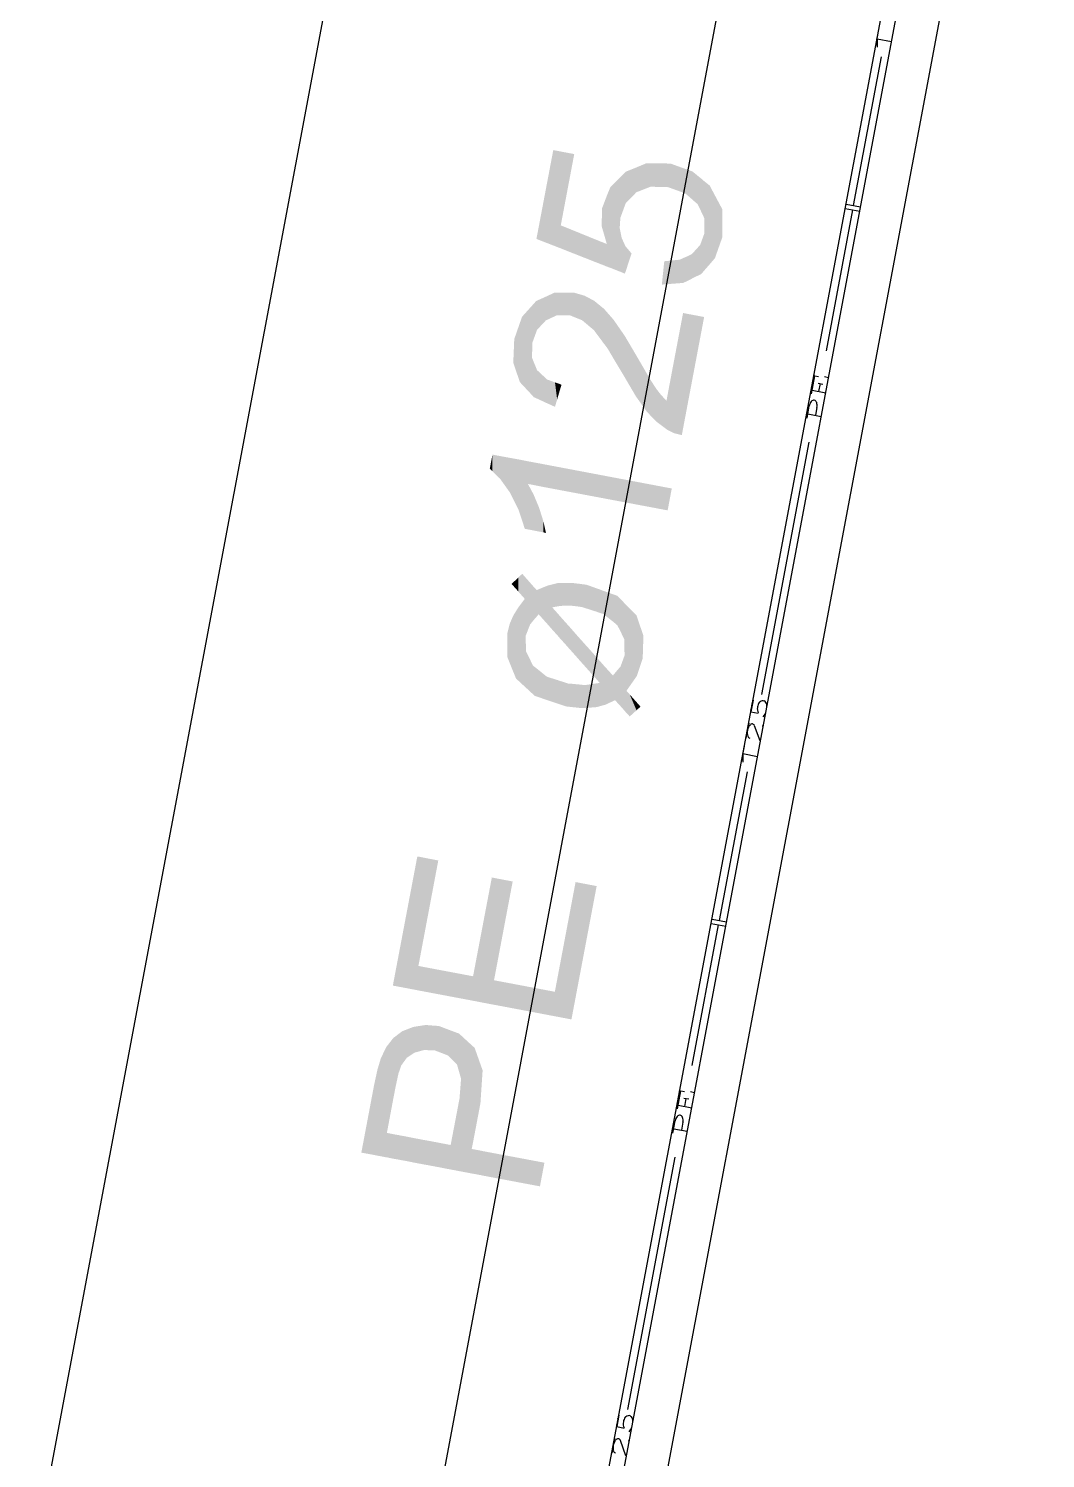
# Model space of a CAD drawing. Header units: inches. Extents: x 0.0008 to 0.0144, y 0.0003 to 0.0113.
# Drawn here: x 0.006262 to 0.0065923, y 0.0037717 to 0.0042361 of the extents above; entities that cross this region are included whole.
import ezdxf

# ---------------------------------------------------------------- set-up
doc = ezdxf.new("R2010")
doc.units = ezdxf.units.IN
doc.header["$MEASUREMENT"] = 0
doc.linetypes.add('STRICHPUNKT', pattern=[25.4, 12.7, -6.35, 0, -6.35])
doc.layers.add('Standard', color=7, linetype='Continuous')

# ---------------------------------------------------------------- blocks, each defined once
blk = doc.blocks.new('*U665')
at = {"layer": 'Standard', "color": 4, "linetype": 'ByBlock'}
for points in [[(0.162129, 0.099043), (0.162106, 0.099302), (0.162129, 0.099319)], [(0.162138, 0.099055), (0.162129, 0.099319), (0.162138, 0.099326)], [(0.162175, 0.099106), (0.162138, 0.099326), (0.162175, 0.09934)], [(0.162229, 0.099142), (0.162175, 0.09934), (0.162229, 0.099361)], [(0.16224, 0.099149), (0.162229, 0.099361), (0.16224, 0.099363)], [(0.162319, 0.099171), (0.16224, 0.099363), (0.162319, 0.099375)], [(0.162332, 0.09917), (0.162319, 0.099375), (0.162332, 0.099377)], [(0.162319, 0.099171), (0.162319, 0.099375), (0.162332, 0.09917)], [(0.162332, 0.09917), (0.162332, 0.099377), (0.162407, 0.099167)], [(0.162407, 0.099167), (0.162407, 0.099371), (0.162439, 0.099155)], [(0.162439, 0.099155), (0.162439, 0.099369), (0.162516, 0.099125)], [(0.162516, 0.099125), (0.162516, 0.09934), (0.162537, 0.099103)], [(0.162537, 0.099103), (0.162537, 0.099332), (0.16259, 0.09905)], [(0.16259, 0.09905), (0.16259, 0.099312), (0.162607, 0.09899)], [(0.162006, 0.098285), (0.161961, 0.099102), (0.162006, 0.099196)], [(0.162011, 0.098285), (0.162006, 0.099196), (0.162011, 0.099202)], [(0.162006, 0.098285), (0.162006, 0.099196), (0.162011, 0.098285)], [(0.162065, 0.098775), (0.162011, 0.099202), (0.162065, 0.099271)], [(0.162082, 0.098863), (0.162065, 0.099271), (0.162082, 0.099283)], [(0.162106, 0.098975), (0.162082, 0.099283), (0.162106, 0.099302)], [(0.162607, 0.09899), (0.162607, 0.099306), (0.16261, 0.09898)], [(0.16261, 0.09898), (0.16261, 0.099303), (0.162623, 0.098933)], [(0.162623, 0.098169), (0.162623, 0.099291), (0.162711, 0.098152)], [(0.161961, 0.098294), (0.161933, 0.099009), (0.161961, 0.099102)], [(0.161961, 0.098294), (0.161961, 0.099102), (0.162006, 0.098285)], [(0.161933, 0.098299), (0.161905, 0.09888), (0.161933, 0.099009)], [(0.161933, 0.098299), (0.161933, 0.099009), (0.161961, 0.098294)], [(0.161905, 0.098305), (0.1618, 0.098324), (0.161905, 0.09888)], [(0.161905, 0.098305), (0.161905, 0.09888), (0.161933, 0.098299)], [(0.162623, 0.098169), (0.16261, 0.098768), (0.162623, 0.098933)], [(0.162607, 0.098172), (0.16259, 0.098664), (0.162607, 0.098754)], [(0.16261, 0.098171), (0.162607, 0.098754), (0.16261, 0.098768)], [(0.162607, 0.098172), (0.162607, 0.098754), (0.16261, 0.098171)], [(0.16261, 0.098171), (0.16261, 0.098768), (0.162623, 0.098169)], [(0.16259, 0.098175), (0.162537, 0.098387), (0.16259, 0.098664)], [(0.16259, 0.098175), (0.16259, 0.098664), (0.162607, 0.098172)], [(0.162011, 0.098285), (0.162011, 0.098487), (0.162065, 0.098274)], [(0.162065, 0.098274), (0.162065, 0.098476), (0.162082, 0.098271)], [(0.162082, 0.098271), (0.162082, 0.098473), (0.162106, 0.098267)], [(0.162106, 0.098267), (0.162106, 0.098469), (0.162129, 0.098262)], [(0.162129, 0.098262), (0.162129, 0.098464), (0.162138, 0.098261)], [(0.162138, 0.098261), (0.162138, 0.098463), (0.162175, 0.098254)], [(0.162175, 0.098254), (0.162175, 0.098456), (0.162229, 0.098243)], [(0.162229, 0.098243), (0.162229, 0.098445), (0.16224, 0.098241)], [(0.16224, 0.098241), (0.16224, 0.098443), (0.162319, 0.098226)], [(0.162319, 0.098226), (0.162319, 0.098428), (0.162332, 0.098224)], [(0.162332, 0.098224), (0.162332, 0.098426), (0.162407, 0.09821)], [(0.162407, 0.09821), (0.162407, 0.098412), (0.162439, 0.098204)], [(0.162439, 0.098204), (0.162439, 0.098406), (0.162516, 0.098189)], [(0.162516, 0.098189), (0.162516, 0.098391), (0.162537, 0.098185)], [(0.162537, 0.098185), (0.162537, 0.098387), (0.16259, 0.098175)], [(0.162711, 0.098152), (0.162711, 0.098354), (0.162735, 0.098148)], [(0.162735, 0.098148), (0.162735, 0.09835), (0.162783, 0.098139)], [(0.162783, 0.098139), (0.162783, 0.098341), (0.162801, 0.098135)], [(0.162801, 0.098135), (0.162801, 0.098337), (0.163274, 0.098046)], [(0.163274, 0.098046), (0.162801, 0.098337), (0.163274, 0.098248)]]:
    blk.add_solid(points, dxfattribs=at)
at = {"layer": 'Standard', "color": 4, "linetype": 'ByBlock', "extrusion": (0, 0, -1)}
for points in [[(-0.162129, 0.099043), (-0.162129, 0.099319), (-0.162138, 0.099055)], [(-0.162138, 0.099055), (-0.162138, 0.099326), (-0.162175, 0.099106)], [(-0.162175, 0.099106), (-0.162175, 0.09934), (-0.162229, 0.099142)], [(-0.162229, 0.099142), (-0.162229, 0.099361), (-0.16224, 0.099149)], [(-0.16224, 0.099149), (-0.16224, 0.099363), (-0.162319, 0.099171)], [(-0.162407, 0.099167), (-0.162332, 0.099377), (-0.162407, 0.099371)], [(-0.162439, 0.099155), (-0.162407, 0.099371), (-0.162439, 0.099369)], [(-0.162516, 0.099125), (-0.162439, 0.099369), (-0.162516, 0.09934)], [(-0.162537, 0.099103), (-0.162516, 0.09934), (-0.162537, 0.099332)], [(-0.16259, 0.09905), (-0.162537, 0.099332), (-0.16259, 0.099312)], [(-0.162607, 0.09899), (-0.16259, 0.099312), (-0.162607, 0.099306)], [(-0.162011, 0.098487), (-0.162011, 0.099202), (-0.162065, 0.098775)], [(-0.162065, 0.098775), (-0.162065, 0.099271), (-0.162082, 0.098863)], [(-0.162082, 0.098863), (-0.162082, 0.099283), (-0.162106, 0.098975)], [(-0.162106, 0.098975), (-0.162106, 0.099302), (-0.162129, 0.099043)], [(-0.16261, 0.09898), (-0.162607, 0.099306), (-0.16261, 0.099303)], [(-0.162623, 0.098933), (-0.16261, 0.099303), (-0.162623, 0.099291)], [(-0.162711, 0.098152), (-0.162623, 0.099291), (-0.162711, 0.09921)], [(-0.162711, 0.098354), (-0.162711, 0.09921), (-0.162735, 0.098478)], [(-0.162735, 0.098478), (-0.162711, 0.09921), (-0.162735, 0.099189)], [(-0.162735, 0.098478), (-0.162735, 0.099189), (-0.162783, 0.098732)], [(-0.162783, 0.098732), (-0.162735, 0.099189), (-0.162783, 0.099053)], [(-0.162783, 0.098732), (-0.162783, 0.099053), (-0.162801, 0.099003)], [(-0.162065, 0.098274), (-0.162011, 0.098487), (-0.162065, 0.098476)], [(-0.162082, 0.098271), (-0.162065, 0.098476), (-0.162082, 0.098473)], [(-0.162106, 0.098267), (-0.162082, 0.098473), (-0.162106, 0.098469)], [(-0.162129, 0.098262), (-0.162106, 0.098469), (-0.162129, 0.098464)], [(-0.162138, 0.098261), (-0.162129, 0.098464), (-0.162138, 0.098463)], [(-0.162175, 0.098254), (-0.162138, 0.098463), (-0.162175, 0.098456)], [(-0.162229, 0.098243), (-0.162175, 0.098456), (-0.162229, 0.098445)], [(-0.16224, 0.098241), (-0.162229, 0.098445), (-0.16224, 0.098443)], [(-0.162319, 0.098226), (-0.16224, 0.098443), (-0.162319, 0.098428)], [(-0.162332, 0.098224), (-0.162319, 0.098428), (-0.162332, 0.098426)], [(-0.162407, 0.09821), (-0.162332, 0.098426), (-0.162407, 0.098412)], [(-0.162439, 0.098204), (-0.162407, 0.098412), (-0.162439, 0.098406)], [(-0.162516, 0.098189), (-0.162439, 0.098406), (-0.162516, 0.098391)], [(-0.162537, 0.098185), (-0.162516, 0.098391), (-0.162537, 0.098387)], [(-0.162735, 0.098148), (-0.162711, 0.098354), (-0.162735, 0.09835)], [(-0.162783, 0.098139), (-0.162735, 0.09835), (-0.162783, 0.098341)], [(-0.162801, 0.098135), (-0.162783, 0.098341), (-0.162801, 0.098337)], [(-0.163274, 0.098046), (-0.163274, 0.098248), (-0.163311, 0.098241)]]:
    blk.add_solid(points, dxfattribs=at)
blk = doc.blocks.new('*U666')
at = {"layer": 'Standard', "color": 4, "linetype": 'ByBlock'}
for points in [[(0.162262, 0.099664), (0.16206, 0.099702), (0.162262, 0.100767)], [(0.162262, 0.099664), (0.162262, 0.100767), (0.162271, 0.099662)], [(0.162877, 0.099547), (0.162722, 0.099779), (0.162877, 0.100594)], [(0.162877, 0.099547), (0.162877, 0.100594), (0.162895, 0.099544)], [(0.163568, 0.099603), (0.163534, 0.100376), (0.163568, 0.100556)], [(0.163534, 0.099423), (0.163397, 0.099651), (0.163534, 0.100376)], [(0.162271, 0.099662), (0.162271, 0.099864), (0.162435, 0.099631)], [(0.162435, 0.099631), (0.162435, 0.099833), (0.162722, 0.099577)], [(0.162722, 0.099577), (0.162435, 0.099833), (0.162722, 0.099779)], [(0.162722, 0.099577), (0.162722, 0.099779), (0.162877, 0.099547)], [(0.162895, 0.099544), (0.162895, 0.099746), (0.163049, 0.099515)], [(0.163049, 0.099515), (0.163049, 0.099717), (0.163397, 0.099449)], [(0.163397, 0.099449), (0.163049, 0.099717), (0.163397, 0.099651)], [(0.163397, 0.099449), (0.163397, 0.099651), (0.163534, 0.099423)]]:
    blk.add_solid(points, dxfattribs=at)
at = {"layer": 'Standard', "color": 4, "linetype": 'ByBlock', "extrusion": (0, 0, -1)}
for points in [[(-0.162271, 0.099662), (-0.162262, 0.100767), (-0.162271, 0.100766)], [(-0.162271, 0.099864), (-0.162271, 0.100766), (-0.162435, 0.100734)], [(-0.162895, 0.099544), (-0.162877, 0.100594), (-0.162895, 0.10059)], [(-0.162895, 0.099746), (-0.162895, 0.10059), (-0.163049, 0.100561)], [(-0.163568, 0.099603), (-0.163568, 0.100556), (-0.163742, 0.100523)], [(-0.163534, 0.099423), (-0.163534, 0.100376), (-0.163568, 0.099603)], [(-0.162435, 0.099631), (-0.162271, 0.099864), (-0.162435, 0.099833)], [(-0.163049, 0.099515), (-0.162895, 0.099746), (-0.163049, 0.099717)]]:
    blk.add_solid(points, dxfattribs=at)
blk = doc.blocks.new('*U667')
at = {"layer": 'Standard', "color": 4, "linetype": 'ByBlock'}
for points in [[(0.163128, 0.102915), (0.163096, 0.103068), (0.163128, 0.103099)], [(0.163128, 0.102915), (0.163128, 0.103099), (0.163149, 0.102892)], [(0.163055, 0.102998), (0.163039, 0.103015), (0.163055, 0.10303)], [(0.163076, 0.102975), (0.163055, 0.10303), (0.163076, 0.103049)], [(0.163055, 0.102998), (0.163055, 0.10303), (0.163076, 0.102975)], [(0.163096, 0.102952), (0.163076, 0.103049), (0.163096, 0.103068)], [(0.163076, 0.102975), (0.163076, 0.103049), (0.163096, 0.102952)], [(0.163096, 0.102952), (0.163096, 0.103068), (0.163128, 0.102915)], [(0.163149, 0.102168), (0.163149, 0.103075), (0.163156, 0.102161)], [(0.163263, 0.102765), (0.163247, 0.102965), (0.163263, 0.102971)], [(0.163331, 0.102689), (0.163263, 0.102971), (0.163331, 0.102999)], [(0.163263, 0.102765), (0.163263, 0.102971), (0.163331, 0.102689)], [(0.163339, 0.10268), (0.163331, 0.102999), (0.163339, 0.103002)], [(0.163331, 0.102689), (0.163331, 0.102999), (0.163339, 0.10268)], [(0.163375, 0.102639), (0.163339, 0.103002), (0.163375, 0.103011)], [(0.163339, 0.10268), (0.163339, 0.103002), (0.163375, 0.102639)], [(0.16342, 0.10283), (0.163375, 0.103011), (0.16342, 0.103022)], [(0.163437, 0.102833), (0.16342, 0.103022), (0.163437, 0.103022)], [(0.163485, 0.102837), (0.163437, 0.103022), (0.163485, 0.103023)], [(0.163487, 0.102837), (0.163485, 0.103023), (0.163487, 0.103023)], [(0.163505, 0.102836), (0.163487, 0.103023), (0.163505, 0.103024)], [(0.163487, 0.102837), (0.163487, 0.103023), (0.163505, 0.102836)], [(0.163505, 0.102836), (0.163505, 0.103024), (0.163533, 0.102835)], [(0.163533, 0.102835), (0.163505, 0.103024), (0.163533, 0.103024)], [(0.163533, 0.102835), (0.163533, 0.103024), (0.163551, 0.102834)], [(0.163551, 0.102834), (0.163551, 0.103022), (0.163618, 0.102825)], [(0.163618, 0.102825), (0.163618, 0.103014), (0.163623, 0.102824)], [(0.163623, 0.102824), (0.163623, 0.103013), (0.163646, 0.102816)], [(0.163646, 0.102816), (0.163646, 0.10301), (0.16366, 0.102812)], [(0.16366, 0.102812), (0.16366, 0.103008), (0.163741, 0.102786)], [(0.163741, 0.102786), (0.163741, 0.102979), (0.163767, 0.102777)], [(0.163767, 0.102777), (0.163767, 0.10297), (0.163798, 0.102767)], [(0.163128, 0.102187), (0.163096, 0.102822), (0.163128, 0.102864)], [(0.163149, 0.102168), (0.163128, 0.102864), (0.163149, 0.102892)], [(0.163128, 0.102187), (0.163128, 0.102864), (0.163149, 0.102168)], [(0.163798, 0.102767), (0.163798, 0.102958), (0.163815, 0.102753)], [(0.163815, 0.102753), (0.163815, 0.102952), (0.163876, 0.102705)], [(0.163876, 0.102705), (0.163876, 0.10293), (0.163894, 0.10269)], [(0.163894, 0.10269), (0.163894, 0.102924), (0.163913, 0.102674)], [(0.163913, 0.102674), (0.163913, 0.102917), (0.163913, 0.102674)], [(0.163913, 0.102674), (0.163913, 0.102917), (0.163939, 0.102623)], [(0.163939, 0.102623), (0.163939, 0.102891), (0.163971, 0.102557)], [(0.163971, 0.102557), (0.163971, 0.102857), (0.163972, 0.102425)], [(0.163972, 0.101969), (0.163972, 0.102856), (0.163988, 0.101951)], [(0.163055, 0.102288), (0.163039, 0.10272), (0.163055, 0.102756)], [(0.163076, 0.102236), (0.163055, 0.102756), (0.163076, 0.10279)], [(0.163055, 0.102288), (0.163055, 0.102756), (0.163076, 0.102236)], [(0.163096, 0.102217), (0.163076, 0.10279), (0.163096, 0.102822)], [(0.163076, 0.102236), (0.163076, 0.10279), (0.163096, 0.102217)], [(0.163096, 0.102217), (0.163096, 0.102822), (0.163128, 0.102187)], [(0.163375, 0.102639), (0.163375, 0.102822), (0.16342, 0.102589)], [(0.16342, 0.102589), (0.16342, 0.102772), (0.163437, 0.102569)], [(0.163437, 0.102569), (0.163437, 0.102752), (0.163485, 0.102516)], [(0.163025, 0.102362), (0.163005, 0.102609), (0.163025, 0.102687)], [(0.163039, 0.102327), (0.163025, 0.102687), (0.163039, 0.10272)], [(0.163025, 0.102362), (0.163025, 0.102687), (0.163039, 0.102327)], [(0.163039, 0.102327), (0.163039, 0.10272), (0.163055, 0.102288)], [(0.163485, 0.102516), (0.163485, 0.102698), (0.163487, 0.102514)], [(0.163487, 0.102514), (0.163487, 0.102696), (0.163505, 0.102493)], [(0.163505, 0.102493), (0.163505, 0.102676), (0.163533, 0.102462)], [(0.163533, 0.102462), (0.163533, 0.102645), (0.163551, 0.102442)], [(0.163551, 0.102442), (0.163551, 0.102624), (0.163618, 0.102366)], [(0.163005, 0.102413), (0.163004, 0.102416), (0.163005, 0.102609)], [(0.163005, 0.102413), (0.163005, 0.102609), (0.163025, 0.102362)], [(0.163156, 0.102161), (0.163156, 0.102586), (0.163159, 0.102159)], [(0.163618, 0.102366), (0.163618, 0.102548), (0.163623, 0.102361)], [(0.163623, 0.102361), (0.163623, 0.102543), (0.163646, 0.102335)], [(0.163646, 0.102335), (0.163646, 0.102517), (0.16366, 0.102319)], [(0.16366, 0.102319), (0.16366, 0.102502), (0.163741, 0.102229)], [(0.163159, 0.102159), (0.163159, 0.102459), (0.163193, 0.102127)], [(0.163193, 0.102127), (0.163193, 0.10239), (0.163216, 0.102106)], [(0.163741, 0.102229), (0.163741, 0.102411), (0.163767, 0.102199)], [(0.163971, 0.101971), (0.163939, 0.102334), (0.163971, 0.102422)], [(0.163972, 0.101969), (0.163971, 0.102422), (0.163972, 0.102425)], [(0.163971, 0.101971), (0.163971, 0.102422), (0.163972, 0.101969)], [(0.163216, 0.102106), (0.163216, 0.102342), (0.163231, 0.102092)], [(0.163231, 0.102092), (0.163231, 0.10233), (0.163247, 0.102087)], [(0.163247, 0.102087), (0.163247, 0.102318), (0.163263, 0.102081)], [(0.163263, 0.102081), (0.163263, 0.102305), (0.163331, 0.102058)], [(0.163894, 0.102057), (0.163876, 0.10226), (0.163894, 0.102281)], [(0.163913, 0.102035), (0.163894, 0.102281), (0.163913, 0.102304)], [(0.163894, 0.102057), (0.163894, 0.102281), (0.163913, 0.102035)], [(0.163939, 0.102007), (0.163913, 0.102304), (0.163939, 0.102334)], [(0.163913, 0.102035), (0.163913, 0.102304), (0.163913, 0.102035)], [(0.163913, 0.102035), (0.163913, 0.102304), (0.163913, 0.102304)], [(0.163913, 0.102035), (0.163913, 0.102304), (0.163939, 0.102007)], [(0.163939, 0.102007), (0.163939, 0.102334), (0.163971, 0.101971)], [(0.163331, 0.102058), (0.163331, 0.10225), (0.163339, 0.102055)], [(0.163339, 0.102055), (0.163339, 0.102248), (0.163375, 0.102043)], [(0.163375, 0.102043), (0.163375, 0.102236), (0.16342, 0.102028)], [(0.16342, 0.102028), (0.16342, 0.102222), (0.163437, 0.102022)], [(0.163437, 0.102022), (0.163437, 0.102216), (0.163485, 0.102006)], [(0.163485, 0.102006), (0.163485, 0.102201), (0.163487, 0.102005)], [(0.163487, 0.102005), (0.163487, 0.1022), (0.163505, 0.102003)], [(0.163505, 0.102003), (0.163505, 0.102194), (0.163533, 0.102)], [(0.163533, 0.102), (0.163533, 0.102192), (0.163551, 0.101998)], [(0.163551, 0.101998), (0.163551, 0.10219), (0.163618, 0.101991)], [(0.16366, 0.101993), (0.163646, 0.102181), (0.16366, 0.102183)], [(0.163741, 0.101999), (0.16366, 0.102183), (0.163741, 0.102195)], [(0.163767, 0.102006), (0.163741, 0.102195), (0.163767, 0.102199)], [(0.163988, 0.101951), (0.163988, 0.102134), (0.164015, 0.101922)]]:
    blk.add_solid(points, dxfattribs=at)
at = {"layer": 'Standard', "color": 4, "linetype": 'ByBlock', "extrusion": (0, 0, -1)}
for points in [[(-0.163149, 0.102892), (-0.163128, 0.103099), (-0.163149, 0.103075)], [(-0.163156, 0.102161), (-0.163149, 0.103075), (-0.163156, 0.103067)], [(-0.163156, 0.102586), (-0.163156, 0.103067), (-0.163159, 0.102594)], [(-0.163159, 0.102594), (-0.163156, 0.103067), (-0.163159, 0.103064)], [(-0.163159, 0.102594), (-0.163159, 0.103064), (-0.163193, 0.102681)], [(-0.163193, 0.102681), (-0.163159, 0.103064), (-0.163193, 0.103025)], [(-0.163193, 0.102681), (-0.163193, 0.103025), (-0.163216, 0.102709)], [(-0.163216, 0.102709), (-0.163193, 0.103025), (-0.163216, 0.102999)], [(-0.163216, 0.102709), (-0.163216, 0.102999), (-0.163231, 0.102727)], [(-0.163231, 0.102727), (-0.163216, 0.102999), (-0.163231, 0.102982)], [(-0.163231, 0.102727), (-0.163231, 0.102982), (-0.163247, 0.102745)], [(-0.163247, 0.102745), (-0.163231, 0.102982), (-0.163247, 0.102965)], [(-0.163247, 0.102745), (-0.163247, 0.102965), (-0.163263, 0.102765)], [(-0.163375, 0.102822), (-0.163375, 0.103011), (-0.16342, 0.10283)], [(-0.16342, 0.10283), (-0.16342, 0.103022), (-0.163437, 0.102833)], [(-0.163437, 0.102833), (-0.163437, 0.103022), (-0.163485, 0.102837)], [(-0.163485, 0.102837), (-0.163485, 0.103023), (-0.163487, 0.102837)], [(-0.163551, 0.102834), (-0.163533, 0.103024), (-0.163551, 0.103022)], [(-0.163618, 0.102825), (-0.163551, 0.103022), (-0.163618, 0.103014)], [(-0.163623, 0.102824), (-0.163618, 0.103014), (-0.163623, 0.103013)], [(-0.163646, 0.102816), (-0.163623, 0.103013), (-0.163646, 0.10301)], [(-0.16366, 0.102812), (-0.163646, 0.10301), (-0.16366, 0.103008)], [(-0.163741, 0.102786), (-0.16366, 0.103008), (-0.163741, 0.102979)], [(-0.163767, 0.102777), (-0.163741, 0.102979), (-0.163767, 0.10297)], [(-0.163798, 0.102767), (-0.163767, 0.10297), (-0.163798, 0.102958)], [(-0.163815, 0.102753), (-0.163798, 0.102958), (-0.163815, 0.102952)], [(-0.163876, 0.102705), (-0.163815, 0.102952), (-0.163876, 0.10293)], [(-0.163894, 0.10269), (-0.163876, 0.10293), (-0.163894, 0.102924)], [(-0.163913, 0.102674), (-0.163894, 0.102924), (-0.163913, 0.102917)], [(-0.163913, 0.102674), (-0.163913, 0.102917), (-0.163913, 0.102917)], [(-0.163939, 0.102623), (-0.163913, 0.102917), (-0.163939, 0.102891)], [(-0.163971, 0.102557), (-0.163939, 0.102891), (-0.163971, 0.102857)], [(-0.163972, 0.102425), (-0.163971, 0.102857), (-0.163972, 0.102856)], [(-0.163988, 0.101951), (-0.163972, 0.102856), (-0.163988, 0.10284)], [(-0.16342, 0.102589), (-0.163375, 0.102822), (-0.16342, 0.102772)], [(-0.163437, 0.102569), (-0.16342, 0.102772), (-0.163437, 0.102752)], [(-0.163485, 0.102516), (-0.163437, 0.102752), (-0.163485, 0.102698)], [(-0.163988, 0.102134), (-0.163988, 0.10284), (-0.164015, 0.102172)], [(-0.164015, 0.102172), (-0.163988, 0.10284), (-0.164015, 0.102813)], [(-0.164015, 0.102172), (-0.164015, 0.102813), (-0.164071, 0.102252)], [(-0.164071, 0.102252), (-0.164015, 0.102813), (-0.164071, 0.102755)], [(-0.164071, 0.102252), (-0.164071, 0.102755), (-0.164073, 0.102255)], [(-0.164073, 0.102255), (-0.164071, 0.102755), (-0.164073, 0.102749)], [(-0.164073, 0.102255), (-0.164073, 0.102749), (-0.164104, 0.102347)], [(-0.164104, 0.102347), (-0.164073, 0.102749), (-0.164104, 0.102658)], [(-0.163487, 0.102514), (-0.163485, 0.102698), (-0.163487, 0.102696)], [(-0.163505, 0.102493), (-0.163487, 0.102696), (-0.163505, 0.102676)], [(-0.163533, 0.102462), (-0.163505, 0.102676), (-0.163533, 0.102645)], [(-0.163551, 0.102442), (-0.163533, 0.102645), (-0.163551, 0.102624)], [(-0.163618, 0.102366), (-0.163551, 0.102624), (-0.163618, 0.102548)], [(-0.164104, 0.102347), (-0.164104, 0.102658), (-0.164122, 0.102402)], [(-0.164122, 0.102402), (-0.164104, 0.102658), (-0.164122, 0.102605)], [(-0.163159, 0.102159), (-0.163156, 0.102586), (-0.163159, 0.102459)], [(-0.163623, 0.102361), (-0.163618, 0.102548), (-0.163623, 0.102543)], [(-0.163646, 0.102335), (-0.163623, 0.102543), (-0.163646, 0.102517)], [(-0.16366, 0.102319), (-0.163646, 0.102517), (-0.16366, 0.102502)], [(-0.163741, 0.102229), (-0.16366, 0.102502), (-0.163741, 0.102411)], [(-0.164122, 0.102402), (-0.164122, 0.102605), (-0.164128, 0.102587)], [(-0.163193, 0.102127), (-0.163159, 0.102459), (-0.163193, 0.10239)], [(-0.163216, 0.102106), (-0.163193, 0.10239), (-0.163216, 0.102342)], [(-0.163767, 0.102199), (-0.163741, 0.102411), (-0.163767, 0.102381)], [(-0.163767, 0.102006), (-0.163767, 0.102381), (-0.163798, 0.102015)], [(-0.163798, 0.102015), (-0.163767, 0.102381), (-0.163798, 0.102346)], [(-0.163231, 0.102092), (-0.163216, 0.102342), (-0.163231, 0.10233)], [(-0.163247, 0.102087), (-0.163231, 0.10233), (-0.163247, 0.102318)], [(-0.163263, 0.102081), (-0.163247, 0.102318), (-0.163263, 0.102305)], [(-0.163331, 0.102058), (-0.163263, 0.102305), (-0.163331, 0.10225)], [(-0.163798, 0.102015), (-0.163798, 0.102346), (-0.163815, 0.102019)], [(-0.163815, 0.102019), (-0.163798, 0.102346), (-0.163815, 0.102327)], [(-0.163815, 0.102019), (-0.163815, 0.102327), (-0.163876, 0.102048)], [(-0.163876, 0.102048), (-0.163815, 0.102327), (-0.163876, 0.10226)], [(-0.163876, 0.102048), (-0.163876, 0.10226), (-0.163894, 0.102057)], [(-0.163339, 0.102055), (-0.163331, 0.10225), (-0.163339, 0.102248)], [(-0.163375, 0.102043), (-0.163339, 0.102248), (-0.163375, 0.102236)], [(-0.16342, 0.102028), (-0.163375, 0.102236), (-0.16342, 0.102222)], [(-0.163437, 0.102022), (-0.16342, 0.102222), (-0.163437, 0.102216)], [(-0.163485, 0.102006), (-0.163437, 0.102216), (-0.163485, 0.102201)], [(-0.163487, 0.102005), (-0.163485, 0.102201), (-0.163487, 0.1022)], [(-0.163505, 0.102003), (-0.163487, 0.1022), (-0.163505, 0.102194)], [(-0.163533, 0.102), (-0.163505, 0.102194), (-0.163533, 0.102192)], [(-0.163551, 0.101998), (-0.163533, 0.102192), (-0.163551, 0.10219)], [(-0.163618, 0.101991), (-0.163551, 0.10219), (-0.163618, 0.102184)], [(-0.163618, 0.101991), (-0.163618, 0.102184), (-0.163623, 0.101991)], [(-0.163623, 0.101991), (-0.163618, 0.102184), (-0.163623, 0.102183)], [(-0.163623, 0.101991), (-0.163623, 0.102183), (-0.163646, 0.101993)], [(-0.163646, 0.101993), (-0.163623, 0.102183), (-0.163646, 0.102181)], [(-0.163646, 0.101993), (-0.163646, 0.102181), (-0.16366, 0.101993)], [(-0.16366, 0.101993), (-0.16366, 0.102183), (-0.163741, 0.101999)], [(-0.163741, 0.101999), (-0.163741, 0.102195), (-0.163767, 0.102006)], [(-0.164015, 0.101922), (-0.163988, 0.102134), (-0.164015, 0.102104)], [(-0.164015, 0.101922), (-0.164015, 0.102104), (-0.164071, 0.101973)], [(-0.164071, 0.101973), (-0.164015, 0.102104), (-0.164071, 0.10204)], [(-0.164071, 0.101973), (-0.164071, 0.10204), (-0.164073, 0.101975)], [(-0.164073, 0.101975), (-0.164071, 0.10204), (-0.164073, 0.102038)], [(-0.164073, 0.101975), (-0.164073, 0.102038), (-0.164104, 0.102003)]]:
    blk.add_solid(points, dxfattribs=at)
blk = doc.blocks.new('*U668')
at = {"layer": 'Standard', "color": 4, "linetype": 'ByBlock'}
for points in [[(0.162882, 0.103944), (0.16286, 0.103966), (0.162882, 0.104082)], [(0.162882, 0.103944), (0.162882, 0.104082), (0.162945, 0.103883)], [(0.162945, 0.103883), (0.162945, 0.10407), (0.163027, 0.103768)], [(0.163027, 0.103768), (0.163027, 0.104055), (0.163098, 0.103626)], [(0.163098, 0.103626), (0.163098, 0.104042), (0.163149, 0.10347)], [(0.163149, 0.10347), (0.163149, 0.104032), (0.163175, 0.103465)], [(0.163175, 0.10384), (0.163175, 0.104027), (0.163222, 0.103831)], [(0.163222, 0.103831), (0.163222, 0.104018), (0.163267, 0.103822)], [(0.163267, 0.103822), (0.163267, 0.10401), (0.163302, 0.103815)], [(0.163302, 0.103815), (0.163302, 0.104003), (0.163324, 0.103811)], [(0.163324, 0.103811), (0.163324, 0.103999), (0.164328, 0.103622)], [(0.164328, 0.103622), (0.163324, 0.103999), (0.164328, 0.103809)], [(0.163175, 0.103465), (0.163175, 0.10384), (0.163222, 0.103456)], [(0.163222, 0.103456), (0.163222, 0.103752), (0.163267, 0.103447)], [(0.163267, 0.103447), (0.163267, 0.103644), (0.163302, 0.103441)], [(0.163302, 0.103441), (0.163302, 0.103533), (0.163324, 0.103436)]]:
    blk.add_solid(points, dxfattribs=at)
at = {"layer": 'Standard', "color": 4, "linetype": 'ByBlock', "extrusion": (0, 0, -1)}
for points in [[(-0.162945, 0.103883), (-0.162882, 0.104082), (-0.162945, 0.10407)], [(-0.163027, 0.103768), (-0.162945, 0.10407), (-0.163027, 0.104055)], [(-0.163098, 0.103626), (-0.163027, 0.104055), (-0.163098, 0.104042)], [(-0.163149, 0.10347), (-0.163098, 0.104042), (-0.163149, 0.104032)], [(-0.163175, 0.103465), (-0.163149, 0.104032), (-0.163175, 0.104027)], [(-0.163222, 0.103831), (-0.163175, 0.104027), (-0.163222, 0.104018)], [(-0.163267, 0.103822), (-0.163222, 0.104018), (-0.163267, 0.10401)], [(-0.163302, 0.103815), (-0.163267, 0.10401), (-0.163302, 0.104003)], [(-0.163324, 0.103811), (-0.163302, 0.104003), (-0.163324, 0.103999)], [(-0.163222, 0.103456), (-0.163175, 0.10384), (-0.163222, 0.103752)], [(-0.164328, 0.103622), (-0.164328, 0.103809), (-0.164362, 0.103803)], [(-0.163267, 0.103447), (-0.163222, 0.103752), (-0.163267, 0.103644)], [(-0.163302, 0.103441), (-0.163267, 0.103644), (-0.163302, 0.103533)]]:
    blk.add_solid(points, dxfattribs=at)
blk = doc.blocks.new('*U669')
at = {"layer": 'Standard', "color": 4, "linetype": 'ByBlock'}
for points in [[(0.163223, 0.105037), (0.163211, 0.105313), (0.163223, 0.105327)], [(0.163243, 0.105091), (0.163223, 0.105327), (0.163243, 0.105349)], [(0.16325, 0.105111), (0.163243, 0.105349), (0.16325, 0.105352)], [(0.163323, 0.105189), (0.16325, 0.105352), (0.163323, 0.105385)], [(0.16325, 0.105111), (0.16325, 0.105352), (0.16325, 0.105352)], [(0.163332, 0.105193), (0.163323, 0.105385), (0.163332, 0.105389)], [(0.163392, 0.105221), (0.163332, 0.105389), (0.163392, 0.105417)], [(0.163398, 0.105224), (0.163392, 0.105417), (0.163398, 0.105417)], [(0.163416, 0.105232), (0.163398, 0.105417), (0.163416, 0.105417)], [(0.163452, 0.105232), (0.163416, 0.105417), (0.163452, 0.105417)], [(0.163519, 0.105232), (0.163452, 0.105417), (0.163519, 0.105417)], [(0.163519, 0.105232), (0.163519, 0.105417), (0.163558, 0.105216)], [(0.163558, 0.105216), (0.163519, 0.105417), (0.163558, 0.105417)], [(0.163558, 0.105216), (0.163558, 0.105417), (0.163621, 0.105191)], [(0.163621, 0.105191), (0.163621, 0.105399), (0.163644, 0.105172)], [(0.163644, 0.105172), (0.163644, 0.105392), (0.163721, 0.105107)], [(0.163721, 0.105107), (0.163721, 0.105351), (0.163725, 0.105101)], [(0.163725, 0.105101), (0.163725, 0.105348), (0.163803, 0.104996)], [(0.163127, 0.10466), (0.163108, 0.105167), (0.163127, 0.10522)], [(0.163209, 0.104572), (0.163127, 0.10522), (0.163209, 0.105311)], [(0.163127, 0.10466), (0.163127, 0.10522), (0.163209, 0.104572)], [(0.163211, 0.105003), (0.163209, 0.105311), (0.163211, 0.105313)], [(0.163803, 0.104996), (0.163803, 0.105284), (0.163832, 0.104958)], [(0.163832, 0.104958), (0.163832, 0.105251), (0.163882, 0.104873)], [(0.164455, 0.104297), (0.164445, 0.105196), (0.164455, 0.10525)], [(0.163108, 0.10468), (0.163062, 0.105035), (0.163108, 0.105167)], [(0.163108, 0.10468), (0.163108, 0.105167), (0.163127, 0.10466)], [(0.163882, 0.104873), (0.163882, 0.105194), (0.163972, 0.104723)], [(0.164445, 0.104243), (0.164381, 0.104859), (0.164445, 0.105196)], [(0.163062, 0.104817), (0.163054, 0.104841), (0.163062, 0.105035)], [(0.163062, 0.104817), (0.163062, 0.105035), (0.163108, 0.10468)], [(0.163972, 0.104723), (0.163972, 0.105064), (0.163974, 0.104719)], [(0.163974, 0.104719), (0.163974, 0.105061), (0.164065, 0.104564)], [(0.163209, 0.104572), (0.163209, 0.104882), (0.163211, 0.104569)], [(0.163211, 0.104569), (0.163211, 0.104876), (0.163223, 0.104556)], [(0.164065, 0.104564), (0.164065, 0.104907), (0.164089, 0.10453)], [(0.164089, 0.10453), (0.164089, 0.104866), (0.16415, 0.104444)], [(0.164381, 0.104259), (0.164323, 0.104552), (0.164381, 0.104859)], [(0.164381, 0.104259), (0.164381, 0.104859), (0.164445, 0.104243)], [(0.163223, 0.104556), (0.163223, 0.104845), (0.163243, 0.104547)], [(0.163243, 0.104547), (0.163243, 0.104797), (0.16325, 0.104544)], [(0.16325, 0.104544), (0.16325, 0.104779), (0.16325, 0.104544)], [(0.16325, 0.104544), (0.16325, 0.104779), (0.163323, 0.10451)], [(0.16415, 0.104444), (0.16415, 0.104761), (0.164178, 0.104413)], [(0.163323, 0.10451), (0.163323, 0.104711), (0.163332, 0.104506)], [(0.163332, 0.104506), (0.163332, 0.104702), (0.163392, 0.104479)], [(0.163392, 0.104479), (0.163392, 0.10468), (0.163398, 0.104476)], [(0.164178, 0.104413), (0.164178, 0.104711), (0.164234, 0.104355)], [(0.164234, 0.104355), (0.164234, 0.104625), (0.164236, 0.104353)], [(0.164236, 0.104353), (0.164236, 0.104622), (0.164276, 0.104323)], [(0.164276, 0.104323), (0.164276, 0.104571), (0.164319, 0.104291)], [(0.164323, 0.104288), (0.164319, 0.104527), (0.164323, 0.104552)], [(0.164319, 0.104291), (0.164319, 0.104527), (0.164323, 0.104288)], [(0.164323, 0.104288), (0.164323, 0.104552), (0.164381, 0.104259)]]:
    blk.add_solid(points, dxfattribs=at)
at = {"layer": 'Standard', "color": 4, "linetype": 'ByBlock', "extrusion": (0, 0, -1)}
for points in [[(-0.163223, 0.105037), (-0.163223, 0.105327), (-0.163243, 0.105091)], [(-0.163243, 0.105091), (-0.163243, 0.105349), (-0.16325, 0.105111)], [(-0.16325, 0.105111), (-0.16325, 0.105352), (-0.16325, 0.105111)], [(-0.16325, 0.105111), (-0.16325, 0.105352), (-0.163323, 0.105189)], [(-0.163323, 0.105189), (-0.163323, 0.105385), (-0.163332, 0.105193)], [(-0.163332, 0.105193), (-0.163332, 0.105389), (-0.163392, 0.105221)], [(-0.163392, 0.105221), (-0.163392, 0.105417), (-0.163398, 0.105224)], [(-0.163398, 0.105224), (-0.163398, 0.105417), (-0.163416, 0.105232)], [(-0.163416, 0.105232), (-0.163416, 0.105417), (-0.163452, 0.105232)], [(-0.163452, 0.105232), (-0.163452, 0.105417), (-0.163519, 0.105232)], [(-0.163621, 0.105191), (-0.163558, 0.105417), (-0.163621, 0.105399)], [(-0.163644, 0.105172), (-0.163621, 0.105399), (-0.163644, 0.105392)], [(-0.163721, 0.105107), (-0.163644, 0.105392), (-0.163721, 0.105351)], [(-0.163725, 0.105101), (-0.163721, 0.105351), (-0.163725, 0.105348)], [(-0.163803, 0.104996), (-0.163725, 0.105348), (-0.163803, 0.105284)], [(-0.163209, 0.104882), (-0.163209, 0.105311), (-0.163211, 0.105003)], [(-0.163211, 0.105003), (-0.163211, 0.105313), (-0.163223, 0.105037)], [(-0.163832, 0.104958), (-0.163803, 0.105284), (-0.163832, 0.105251)], [(-0.163882, 0.104873), (-0.163832, 0.105251), (-0.163882, 0.105194)], [(-0.164455, 0.104297), (-0.164455, 0.10525), (-0.164629, 0.105217)], [(-0.163972, 0.104723), (-0.163882, 0.105194), (-0.163972, 0.105064)], [(-0.164445, 0.104243), (-0.164445, 0.105196), (-0.164455, 0.104297)], [(-0.163974, 0.104719), (-0.163972, 0.105064), (-0.163974, 0.105061)], [(-0.164065, 0.104564), (-0.163974, 0.105061), (-0.164065, 0.104907)], [(-0.163211, 0.104569), (-0.163209, 0.104882), (-0.163211, 0.104876)], [(-0.163223, 0.104556), (-0.163211, 0.104876), (-0.163223, 0.104845)], [(-0.164089, 0.10453), (-0.164065, 0.104907), (-0.164089, 0.104866)], [(-0.16415, 0.104444), (-0.164089, 0.104866), (-0.16415, 0.104761)], [(-0.163243, 0.104547), (-0.163223, 0.104845), (-0.163243, 0.104797)], [(-0.16325, 0.104544), (-0.163243, 0.104797), (-0.16325, 0.104779)], [(-0.16325, 0.104544), (-0.16325, 0.104779), (-0.16325, 0.104779)], [(-0.163323, 0.10451), (-0.16325, 0.104779), (-0.163323, 0.104711)], [(-0.164178, 0.104413), (-0.16415, 0.104761), (-0.164178, 0.104711)], [(-0.163332, 0.104506), (-0.163323, 0.104711), (-0.163332, 0.104702)], [(-0.163392, 0.104479), (-0.163332, 0.104702), (-0.163392, 0.10468)], [(-0.163398, 0.104476), (-0.163392, 0.10468), (-0.163398, 0.104678)], [(-0.163398, 0.104476), (-0.163398, 0.104678), (-0.163416, 0.104537)], [(-0.163416, 0.104537), (-0.163398, 0.104678), (-0.163416, 0.104672)], [(-0.163416, 0.104537), (-0.163416, 0.104672), (-0.163452, 0.104659)], [(-0.164234, 0.104355), (-0.164178, 0.104711), (-0.164234, 0.104625)], [(-0.164236, 0.104353), (-0.164234, 0.104625), (-0.164236, 0.104622)], [(-0.164276, 0.104323), (-0.164236, 0.104622), (-0.164276, 0.104571)], [(-0.164319, 0.104291), (-0.164276, 0.104571), (-0.164319, 0.104527)]]:
    blk.add_solid(points, dxfattribs=at)
blk = doc.blocks.new('*U670')
at = {"layer": 'Standard', "color": 4, "linetype": 'ByBlock'}
for points in [[(0.163384, 0.105807), (0.163245, 0.105861), (0.163384, 0.106594)], [(0.163384, 0.105807), (0.163384, 0.106594), (0.163446, 0.105783)], [(0.163975, 0.106137), (0.163948, 0.106381), (0.163975, 0.106409)], [(0.163981, 0.106152), (0.163975, 0.106409), (0.163981, 0.106414)], [(0.163982, 0.106155), (0.163981, 0.106414), (0.163982, 0.106415)], [(0.163984, 0.10616), (0.163982, 0.106415), (0.163984, 0.106416)], [(0.16403, 0.106206), (0.163984, 0.106416), (0.16403, 0.106435)], [(0.16407, 0.106246), (0.16403, 0.106435), (0.16407, 0.106451)], [(0.164154, 0.106279), (0.16407, 0.106451), (0.164154, 0.106486)], [(0.164188, 0.106292), (0.164188, 0.106485), (0.16428, 0.106289)], [(0.16428, 0.106289), (0.16428, 0.106484), (0.1643, 0.106289)], [(0.1643, 0.106289), (0.1643, 0.106484), (0.164331, 0.106288)], [(0.164331, 0.106288), (0.164331, 0.106483), (0.164351, 0.106281)], [(0.164351, 0.106281), (0.164351, 0.106483), (0.164428, 0.106253)], [(0.164428, 0.106253), (0.164428, 0.106455), (0.164456, 0.106243)], [(0.164456, 0.106243), (0.164456, 0.106445), (0.164473, 0.106237)], [(0.164473, 0.106237), (0.164473, 0.106439), (0.164527, 0.10619)], [(0.164527, 0.10619), (0.164527, 0.10642), (0.164532, 0.106185)], [(0.164532, 0.106185), (0.164532, 0.106418), (0.164575, 0.106148)], [(0.163854, 0.105623), (0.163826, 0.106217), (0.163854, 0.106286)], [(0.163932, 0.105592), (0.163854, 0.106286), (0.163932, 0.106365)], [(0.163854, 0.105623), (0.163854, 0.106286), (0.163932, 0.105592)], [(0.163938, 0.106036), (0.163932, 0.106365), (0.163938, 0.106371)], [(0.163948, 0.106063), (0.163938, 0.106371), (0.163948, 0.106381)], [(0.164575, 0.106148), (0.164575, 0.106383), (0.164596, 0.106105)], [(0.164596, 0.106105), (0.164596, 0.106366), (0.164606, 0.106084)], [(0.164606, 0.106084), (0.164606, 0.106358), (0.16463, 0.106033)], [(0.16463, 0.106033), (0.16463, 0.106337), (0.164632, 0.105908)], [(0.163826, 0.105819), (0.163787, 0.106115), (0.163826, 0.106217)], [(0.163826, 0.105633), (0.163826, 0.106217), (0.163854, 0.105623)], [(0.163787, 0.105954), (0.163783, 0.105968), (0.163787, 0.106115)], [(0.163787, 0.105954), (0.163787, 0.106115), (0.163826, 0.105819)], [(0.163446, 0.105783), (0.163446, 0.105973), (0.163557, 0.105739)], [(0.163557, 0.105739), (0.163557, 0.105928), (0.163783, 0.10565)], [(0.163932, 0.105592), (0.163932, 0.105951), (0.163938, 0.10559)], [(0.163938, 0.10559), (0.163938, 0.105922), (0.163948, 0.105586)], [(0.163783, 0.10565), (0.163783, 0.105836), (0.163787, 0.105649)], [(0.163787, 0.105649), (0.163787, 0.105835), (0.163826, 0.105633)], [(0.163948, 0.105586), (0.163948, 0.105871), (0.163975, 0.105575)], [(0.164596, 0.105567), (0.164575, 0.105788), (0.164596, 0.105811)], [(0.164606, 0.105572), (0.164596, 0.105811), (0.164606, 0.105838)], [(0.16463, 0.105601), (0.164606, 0.105838), (0.16463, 0.105904)], [(0.164632, 0.105603), (0.16463, 0.105904), (0.164632, 0.105908)], [(0.164331, 0.105488), (0.1643, 0.105677), (0.164331, 0.10568)], [(0.164351, 0.10549), (0.164331, 0.10568), (0.164351, 0.105682)], [(0.164428, 0.105496), (0.164351, 0.105682), (0.164428, 0.10569)], [(0.164456, 0.105498), (0.164428, 0.10569), (0.164456, 0.105703)], [(0.164473, 0.105506), (0.164456, 0.105703), (0.164473, 0.10571)], [(0.164527, 0.105533), (0.164473, 0.10571), (0.164527, 0.105735)], [(0.164532, 0.105536), (0.164527, 0.105735), (0.164532, 0.105741)], [(0.164575, 0.105557), (0.164532, 0.105741), (0.164575, 0.105788)]]:
    blk.add_solid(points, dxfattribs=at)
at = {"layer": 'Standard', "color": 4, "linetype": 'ByBlock', "extrusion": (0, 0, -1)}
for points in [[(-0.163446, 0.105783), (-0.163384, 0.106594), (-0.163446, 0.106582)], [(-0.163446, 0.105973), (-0.163446, 0.106582), (-0.163557, 0.106561)], [(-0.163975, 0.106137), (-0.163975, 0.106409), (-0.163981, 0.106152)], [(-0.163981, 0.106152), (-0.163981, 0.106414), (-0.163982, 0.106155)], [(-0.163982, 0.106155), (-0.163982, 0.106415), (-0.163984, 0.10616)], [(-0.163984, 0.10616), (-0.163984, 0.106416), (-0.16403, 0.106206)], [(-0.16403, 0.106206), (-0.16403, 0.106435), (-0.16407, 0.106246)], [(-0.16407, 0.106246), (-0.16407, 0.106451), (-0.164154, 0.106279)], [(-0.164154, 0.106279), (-0.164154, 0.106486), (-0.164188, 0.106292)], [(-0.164188, 0.106292), (-0.164154, 0.106486), (-0.164188, 0.106485)], [(-0.16428, 0.106289), (-0.164188, 0.106485), (-0.16428, 0.106484)], [(-0.1643, 0.106289), (-0.16428, 0.106484), (-0.1643, 0.106484)], [(-0.164331, 0.106288), (-0.1643, 0.106484), (-0.164331, 0.106483)], [(-0.164351, 0.106281), (-0.164331, 0.106483), (-0.164351, 0.106483)], [(-0.164428, 0.106253), (-0.164351, 0.106483), (-0.164428, 0.106455)], [(-0.164456, 0.106243), (-0.164428, 0.106455), (-0.164456, 0.106445)], [(-0.164473, 0.106237), (-0.164456, 0.106445), (-0.164473, 0.106439)], [(-0.164527, 0.10619), (-0.164473, 0.106439), (-0.164527, 0.10642)], [(-0.164532, 0.106185), (-0.164527, 0.10642), (-0.164532, 0.106418)], [(-0.164575, 0.106148), (-0.164532, 0.106418), (-0.164575, 0.106383)], [(-0.163932, 0.105951), (-0.163932, 0.106365), (-0.163938, 0.106036)], [(-0.163938, 0.106036), (-0.163938, 0.106371), (-0.163948, 0.106063)], [(-0.163948, 0.106063), (-0.163948, 0.106381), (-0.163975, 0.106137)], [(-0.164596, 0.106105), (-0.164575, 0.106383), (-0.164596, 0.106366)], [(-0.164606, 0.106084), (-0.164596, 0.106366), (-0.164606, 0.106358)], [(-0.16463, 0.106033), (-0.164606, 0.106358), (-0.16463, 0.106337)], [(-0.164632, 0.105908), (-0.16463, 0.106337), (-0.164632, 0.106336)], [(-0.164632, 0.105603), (-0.164632, 0.106336), (-0.164675, 0.105652)], [(-0.164675, 0.105652), (-0.164632, 0.106336), (-0.164675, 0.106301)], [(-0.164675, 0.105652), (-0.164675, 0.106301), (-0.164718, 0.105702)], [(-0.164718, 0.105702), (-0.164675, 0.106301), (-0.164718, 0.10622)], [(-0.164718, 0.105702), (-0.164718, 0.10622), (-0.164778, 0.105872)], [(-0.164778, 0.105872), (-0.164718, 0.10622), (-0.164778, 0.106108)], [(-0.164778, 0.105872), (-0.164778, 0.106108), (-0.16478, 0.10588)], [(-0.163557, 0.105739), (-0.163446, 0.105973), (-0.163557, 0.105928)], [(-0.163783, 0.10565), (-0.163557, 0.105928), (-0.163783, 0.105836)], [(-0.163938, 0.10559), (-0.163932, 0.105951), (-0.163938, 0.105922)], [(-0.163948, 0.105586), (-0.163938, 0.105922), (-0.163948, 0.105871)], [(-0.163787, 0.105649), (-0.163783, 0.105836), (-0.163787, 0.105835)], [(-0.163826, 0.105633), (-0.163787, 0.105835), (-0.163826, 0.105819)], [(-0.163975, 0.105575), (-0.163948, 0.105871), (-0.163975, 0.105811)], [(-0.163975, 0.105575), (-0.163975, 0.105811), (-0.163981, 0.105592)], [(-0.163981, 0.105592), (-0.163975, 0.105811), (-0.163981, 0.105799)], [(-0.163981, 0.105592), (-0.163981, 0.105799), (-0.163982, 0.105595)], [(-0.163982, 0.105595), (-0.163981, 0.105799), (-0.163982, 0.105798)], [(-0.163982, 0.105595), (-0.163982, 0.105798), (-0.163984, 0.105601)], [(-0.163984, 0.105601), (-0.163982, 0.105798), (-0.163984, 0.105796)], [(-0.163984, 0.105601), (-0.163984, 0.105796), (-0.16403, 0.105741)], [(-0.164596, 0.105567), (-0.164596, 0.105811), (-0.164606, 0.105572)], [(-0.164606, 0.105572), (-0.164606, 0.105838), (-0.16463, 0.105601)], [(-0.16463, 0.105601), (-0.16463, 0.105904), (-0.164632, 0.105603)], [(-0.1643, 0.105486), (-0.16428, 0.105484), (-0.1643, 0.105677)], [(-0.1643, 0.105486), (-0.1643, 0.105677), (-0.164331, 0.105488)], [(-0.164331, 0.105488), (-0.164331, 0.10568), (-0.164351, 0.10549)], [(-0.164351, 0.10549), (-0.164351, 0.105682), (-0.164428, 0.105496)], [(-0.164428, 0.105496), (-0.164428, 0.10569), (-0.164456, 0.105498)], [(-0.164456, 0.105498), (-0.164456, 0.105703), (-0.164473, 0.105506)], [(-0.164473, 0.105506), (-0.164473, 0.10571), (-0.164527, 0.105533)], [(-0.164527, 0.105533), (-0.164527, 0.105735), (-0.164532, 0.105536)], [(-0.164532, 0.105536), (-0.164532, 0.105741), (-0.164575, 0.105557)], [(-0.164575, 0.105557), (-0.164575, 0.105788), (-0.164596, 0.105567)]]:
    blk.add_solid(points, dxfattribs=at)

msp = doc.modelspace()

# ---------------------------------------------------------------- linework, layer by layer
at = {"layer": 'Standard', "color": 4, "linetype": 'STRICHPUNKT'}
msp.add_line((0.00645929, 0.00478156), (0.00578856, 0.00120618), dxfattribs=at)
at = {"layer": 'Standard', "color": 2, "linetype": 'ByBlock'}
msp.add_line((0.00595061, 0.00138899), (0.0065247, 0.00444804), dxfattribs=at)
at = {"layer": 'Standard', "color": 51, "linetype": 'ByBlock'}
for p, q in [((0.00657454, 0.00443009), (0.00632291, 0.00308876)), ((0.00622728, 0.00255227), (0.00657901, 0.00442721))]:
    msp.add_line(p, q, dxfattribs=at)
at = {"layer": 'Standard', "color": 100, "linetype": 'ByBlock'}
msp.add_line((0.00626851, 0.0026966), (0.00659234, 0.00442214), dxfattribs=at)
at = {"layer": 'Standard', "color": 7, "linetype": 'ByBlock'}
for p, q in [((0.00653722, 0.00423035), (0.00653814, 0.00423523)), ((0.00653766, 0.00423268), (0.00653751, 0.0042327)), ((0.00653766, 0.00423268), (0.00653763, 0.00423004)), ((0.00654235, 0.00423179), (0.00653766, 0.00423268)), ((0.00653001, 0.00417859), (0.00653907, 0.00422688)), ((0.00652745, 0.00417907), (0.00652759, 0.00417904)), ((0.00652759, 0.00417904), (0.00653229, 0.00417816)), ((0.00652117, 0.00413146), (0.00652975, 0.0041772)), ((0.00652719, 0.00417768), (0.00652733, 0.00417765)), ((0.00652733, 0.00417765), (0.00653203, 0.00417677)), ((0.00651605, 0.00411752), (0.00651718, 0.00412356)), ((0.00651718, 0.00412356), (0.00651704, 0.00412358)), ((0.00651613, 0.00411871), (0.00651626, 0.00411868)), ((0.00651635, 0.00411746), (0.00651744, 0.00412327)), ((0.00651744, 0.00412327), (0.00651863, 0.00412304)), ((0.00651848, 0.00412091), (0.00652003, 0.00412062)), ((0.00651875, 0.00411821), (0.00651923, 0.00412077)), ((0.00652188, 0.00412267), (0.00652057, 0.00412292)), ((0.00651657, 0.00411862), (0.00652096, 0.0041178)), ((0.00651456, 0.00410963), (0.0065153, 0.00411357)), ((0.00651469, 0.00411105), (0.00651483, 0.00411102)), ((0.00651488, 0.00410957), (0.00651562, 0.00411351)), ((0.00651514, 0.00411096), (0.00651953, 0.00411014)), ((0.00651811, 0.00411305), (0.00651763, 0.00411049)), ((0.00650021, 0.00401979), (0.00651559, 0.00410174)), ((0.00649735, 0.00401792), (0.00649665, 0.00401421)), ((0.00649704, 0.00401671), (0.00649703, 0.00401693)), ((0.00649665, 0.00401421), (0.006499, 0.00401377)), ((0.00649596, 0.00401049), (0.00649504, 0.00400562)), ((0.00649583, 0.00401052), (0.00649596, 0.00401049)), ((0.00649628, 0.00400988), (0.00649611, 0.00400966)), ((0.00649961, 0.00400476), (0.00649782, 0.00400966)), ((0.00650032, 0.00400967), (0.00650067, 0.00400961)), ((0.00649365, 0.00399819), (0.00649456, 0.00400306)), ((0.00649504, 0.00400562), (0.00649492, 0.00400564)), ((0.00649975, 0.00400473), (0.00649961, 0.00400476)), ((0.00649408, 0.00400051), (0.00649396, 0.00400053)), ((0.00649408, 0.00400051), (0.00649406, 0.00399787)), ((0.00649879, 0.00399962), (0.00649408, 0.00400051)), ((0.00648644, 0.00394642), (0.0064955, 0.00399471)), ((0.0064839, 0.0039469), (0.00648402, 0.00394688)), ((0.00648402, 0.00394688), (0.00648873, 0.00394599)), ((0.00647759, 0.00389929), (0.00648617, 0.00394503)), ((0.00648364, 0.00394551), (0.00648376, 0.00394548)), ((0.00648376, 0.00394548), (0.00648847, 0.0039446)), ((0.00647247, 0.00388535), (0.0064736, 0.00389139)), ((0.0064736, 0.00389139), (0.00647349, 0.00389141)), ((0.00647257, 0.00388654), (0.00647269, 0.00388651)), ((0.00647278, 0.0038853), (0.00647387, 0.0038911)), ((0.00647387, 0.0038911), (0.00647506, 0.00389088)), ((0.0064749, 0.00388874), (0.00647645, 0.00388845)), ((0.00647518, 0.00388605), (0.00647566, 0.0038886)), ((0.00647832, 0.0038905), (0.00647699, 0.00389075)), ((0.006473, 0.00388646), (0.00647741, 0.00388563)), ((0.00647099, 0.00387746), (0.00647173, 0.00388141)), ((0.00647113, 0.00387887), (0.00647125, 0.00387885)), ((0.0064713, 0.0038774), (0.00647204, 0.00388135)), ((0.00647157, 0.00387879), (0.00647597, 0.00387797)), ((0.00647454, 0.00388088), (0.00647406, 0.00387833)), ((0.00645663, 0.00378762), (0.00647201, 0.00386958)), ((0.00645378, 0.00378575), (0.00645308, 0.00378204)), ((0.00645346, 0.00378454), (0.00645346, 0.00378467)), ((0.00645308, 0.00378204), (0.00645543, 0.0037816)), ((0.00645238, 0.00377832), (0.00645147, 0.00377345)), ((0.00645228, 0.00377834), (0.00645238, 0.00377832)), ((0.00645271, 0.00377772), (0.00645254, 0.0037775)), ((0.00645604, 0.00377259), (0.00645424, 0.00377749)), ((0.00645674, 0.00377751), (0.00645711, 0.00377744)), ((0.00645147, 0.00377345), (0.00645136, 0.00377347)), ((0.0064562, 0.00377256), (0.00645604, 0.00377259))]:
    msp.add_line(p, q, dxfattribs=at)
for points in [[(0.00651811, 0.00411305), (0.00651817, 0.00411346), (0.00651817, 0.00411386), (0.00651812, 0.00411425), (0.00651803, 0.00411459), (0.00651789, 0.00411489), (0.00651771, 0.00411512), (0.00651749, 0.00411528), (0.00651726, 0.00411537), (0.00651701, 0.00411538), (0.00651675, 0.0041153), (0.0065165, 0.00411515), (0.00651626, 0.00411492), (0.00651605, 0.00411464), (0.00651586, 0.0041143), (0.00651572, 0.00411392), (0.00651562, 0.00411351)], [(0.00649661, 0.00401467), (0.00649685, 0.00401535), (0.006497, 0.00401607), (0.00649706, 0.00401679)], [(0.00649962, 0.00401749), (0.00649938, 0.00401723), (0.00649916, 0.00401692), (0.00649899, 0.00401656), (0.00649886, 0.00401617), (0.00649879, 0.00401576), (0.00649876, 0.00401534)], [(0.00650099, 0.00401769), (0.00650065, 0.00401778), (0.0065003, 0.00401776), (0.00649995, 0.00401764), (0.00649961, 0.00401743)], [(0.00650187, 0.00401603), (0.00650181, 0.00401649), (0.00650169, 0.00401691), (0.0065015, 0.00401726), (0.00650126, 0.00401753), (0.00650099, 0.0040177)], [(0.00649874, 0.00401523), (0.00649876, 0.00401472), (0.00649885, 0.00401425), (0.00649901, 0.00401383)], [(0.00650067, 0.00401254), (0.0065011, 0.00401309), (0.00650145, 0.00401376)], [(0.0064961, 0.0040096), (0.00649585, 0.00400918), (0.00649566, 0.00400871), (0.00649553, 0.0040082), (0.00649546, 0.00400767), (0.00649546, 0.00400716), (0.00649553, 0.00400667)], [(0.00649783, 0.00400971), (0.00649769, 0.00400994), (0.00649752, 0.00401011), (0.00649733, 0.00401022), (0.00649712, 0.00401027), (0.0064969, 0.00401024), (0.00649668, 0.00401016), (0.00649647, 0.00401), (0.00649627, 0.00400979)], [(0.0064955, 0.00400655), (0.0064956, 0.00400626), (0.00649573, 0.00400601), (0.00649589, 0.00400582), (0.00649608, 0.00400569), (0.00649628, 0.00400562)], [(0.00647454, 0.00388088), (0.00647459, 0.00388129), (0.0064746, 0.0038817), (0.00647455, 0.00388208), (0.00647445, 0.00388243), (0.00647431, 0.00388272), (0.00647413, 0.00388295), (0.00647392, 0.00388312), (0.00647368, 0.0038832), (0.00647343, 0.00388321), (0.00647318, 0.00388313), (0.00647293, 0.00388298), (0.00647269, 0.00388276), (0.00647247, 0.00388247), (0.00647229, 0.00388213), (0.00647214, 0.00388175), (0.00647204, 0.00388135)], [(0.00645307, 0.00378259), (0.00645329, 0.00378325), (0.00645343, 0.00378394), (0.00645348, 0.00378463)], [(0.00645605, 0.00378532), (0.0064558, 0.00378507), (0.00645559, 0.00378475), (0.00645542, 0.00378439), (0.00645529, 0.003784), (0.00645521, 0.00378359), (0.00645519, 0.00378318)], [(0.00645741, 0.00378553), (0.00645708, 0.00378561), (0.00645673, 0.00378559), (0.00645638, 0.00378548), (0.00645603, 0.00378527)], [(0.0064583, 0.00378377), (0.00645826, 0.00378418), (0.00645818, 0.00378456), (0.00645804, 0.0037849), (0.00645787, 0.00378518), (0.00645765, 0.00378539), (0.00645741, 0.00378553)], [(0.00645516, 0.00378306), (0.00645518, 0.00378255), (0.00645527, 0.00378208), (0.00645544, 0.00378167)], [(0.0064571, 0.00378037), (0.00645755, 0.00378096), (0.00645791, 0.00378169)], [(0.00645252, 0.00377744), (0.00645228, 0.00377702), (0.00645209, 0.00377654), (0.00645195, 0.00377603), (0.00645188, 0.00377551), (0.00645189, 0.00377499), (0.00645195, 0.0037745)], [(0.00645426, 0.00377754), (0.00645412, 0.00377777), (0.00645395, 0.00377794), (0.00645376, 0.00377806), (0.00645355, 0.0037781), (0.00645333, 0.00377808), (0.00645311, 0.00377799), (0.00645289, 0.00377784), (0.00645269, 0.00377763)], [(0.00645193, 0.00377438), (0.00645202, 0.00377409), (0.00645215, 0.00377384), (0.00645231, 0.00377365), (0.0064525, 0.00377352), (0.00645271, 0.00377346)]]:
    msp.add_lwpolyline(points, dxfattribs=at)

# ---------------------------------------------------------------- block references
at = {"layer": 'Standard', "color": 4, "linetype": 'ByBlock', "xscale": 0.03937007874015748, "yscale": 0.03937007874015748, "zscale": 0.03937007874015748}
for name in ['*U670', '*U669', '*U668', '*U667', '*U666', '*U665']:
    msp.add_blockref(name, (0, 0), dxfattribs=at)

doc.saveas('drawing.dxf')
